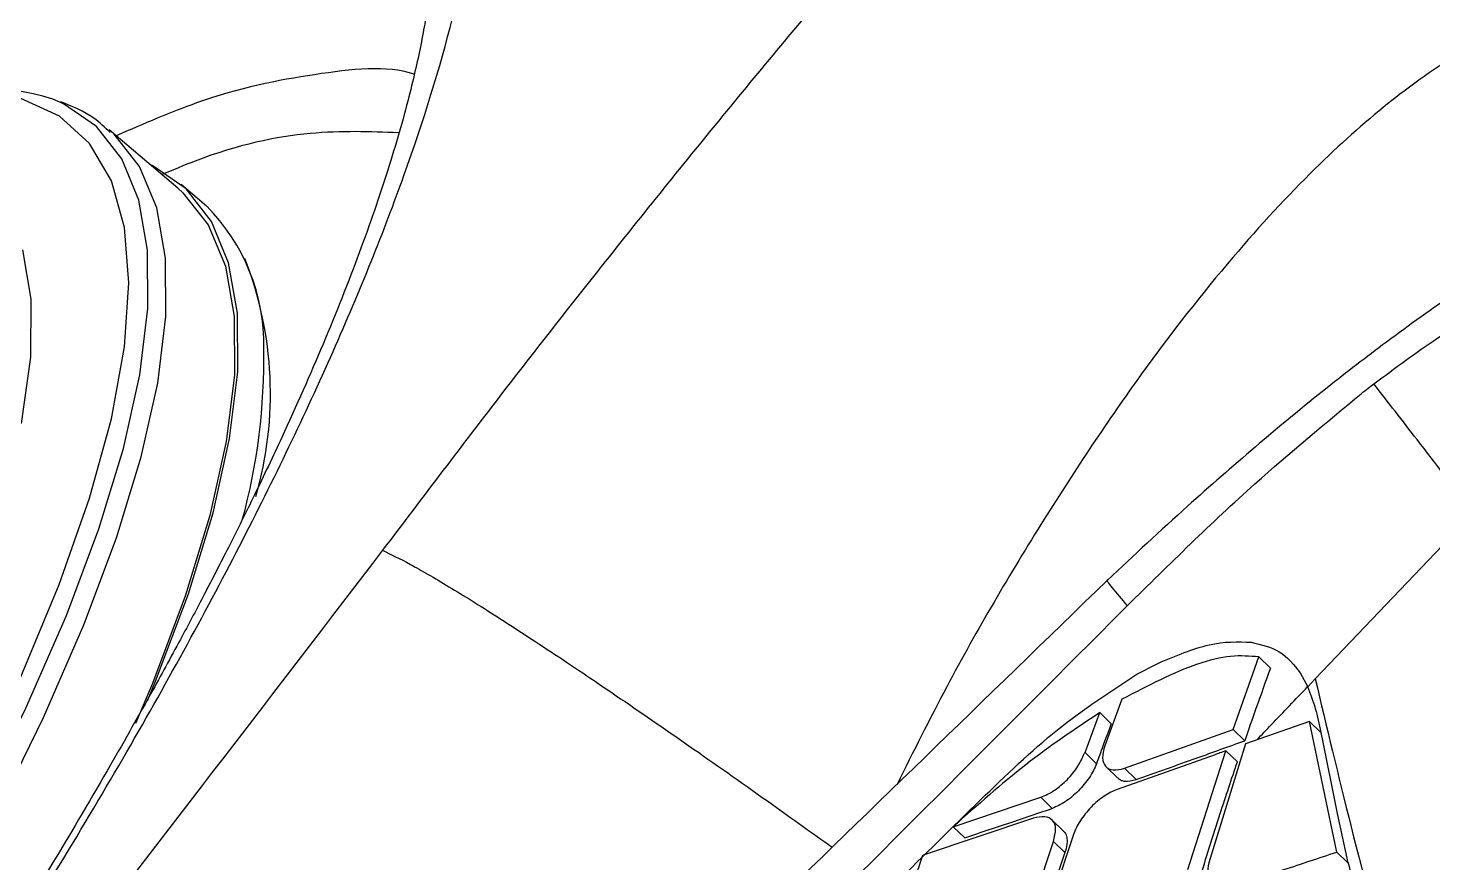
# Model space of a CAD drawing. Extents: x 400 to 501, y 484 to 634.
# Drawn here: x 489.361 to 490.94, y 522.813 to 523.753 of the extents above; entities that cross this region are included whole.
import ezdxf

# ---------------------------------------------------------------- set-up
doc = ezdxf.new("R2010")
doc.units = 0
doc.header["$MEASUREMENT"] = 0
doc.layers.add('DIM', color=3, linetype='Continuous')
doc.layers.add('GEOMETRY', color=3, linetype='Continuous', lineweight=25)

# ---------------------------------------------------------------- blocks, each defined once
blk = doc.blocks.new('2026 GRANDEE')
at = {"layer": 'GEOMETRY', "ltscale": 16}
for p, q in [((39.1043, -73.268), (39.0271, -73.2022)), ((39.0287, -73.2036), (39.0271, -73.2022)), ((39.1366, -73.2882), (39.1079, -73.2638)), ((40.3833, -73.82), (40.561, -73.6335)), ((40.1598, -73.75), (40.172, -73.7378)), ((40.291, -73.8771), (40.3199, -73.7953)), ((40.3199, -73.7953), (40.3329, -73.8079)), ((40.1827, -73.8149), (40.2063, -73.8026)), ((40.3664, -73.8131), (40.3749, -73.8289)), ((40.3749, -73.8289), (40.3833, -73.82)), ((40.1659, -73.843), (40.1467, -73.8953)), ((40.1244, -73.903), (40.1409, -73.858)), ((40.1538, -73.8706), (40.1409, -73.858)), ((40.3767, -73.8679), (40.305, -73.893)), ((40.4076, -74.015), (40.3767, -73.8679)), ((40.3767, -73.8679), (40.3895, -73.8804)), ((40.1689, -73.9207), (40.291, -73.8771)), ((40.291, -73.8771), (40.304, -73.8897)), ((40.3895, -73.8804), (40.3908, -73.8859)), ((40.3907, -73.8858), (40.4069, -73.9661)), ((40.1244, -73.903), (40.1373, -73.9156)), ((40.2708, -73.9054), (40.1606, -73.9445)), ((40.2401, -74.0347), (40.2829, -73.901)), ((40.305, -73.893), (40.2636, -74.0271)), ((40.2829, -73.901), (40.2958, -73.9135)), ((40.1482, -73.9191), (40.1611, -73.9316)), ((40.1689, -73.9207), (40.1818, -73.9332)), ((39.9763, -73.9864), (40.0747, -73.9533)), ((40.0747, -73.9533), (40.0876, -73.9658)), ((40.4068, -73.966), (40.408, -73.9715)), ((40.0663, -73.9769), (39.9424, -74.0183)), ((40.1, -73.9912), (40.0872, -73.9787)), ((40.4079, -73.9714), (40.4201, -74.0272)), ((39.9763, -73.9864), (39.9891, -73.9989)), ((40.1115, -73.9952), (40.0722, -74.1132)), ((40.0449, -74.1354), (40.089, -74.0029)), ((40.1018, -74.0153), (40.0577, -74.1477)), ((40.089, -74.0029), (40.1018, -74.0153)), ((40.4076, -74.015), (40.4201, -74.0272)), ((39.9418, -74.0189), (39.9424, -74.0183))]:
    blk.add_line(p, q, dxfattribs=at)
at = {"layer": 'GEOMETRY', "ltscale": 16, "flags": 128}
for points in [[(38.9275, -73.8177), (38.9708, -73.7138), (39.0048, -73.6168), (39.0294, -73.5274), (39.0442, -73.4464), (39.0492, -73.3744), (39.0443, -73.312), (39.0295, -73.2596), (39.005, -73.2178), (38.971, -73.1869), (38.9277, -73.167)], [(37.9982, -75.1632), (38.1046, -75.0483), (38.2089, -74.9297), (38.3104, -74.8085), (38.4082, -74.6854), (38.5017, -74.5615), (38.59, -74.4378), (38.6726, -74.315), (38.7488, -74.1942), (38.818, -74.0764), (38.8797, -73.9623), (38.9334, -73.8529), (38.9788, -73.7489), (39.0154, -73.6513), (39.043, -73.5607), (39.0614, -73.4778), (39.0705, -73.4032), (39.0701, -73.3376), (39.0603, -73.2813), (39.0412, -73.2349), (39.0128, -73.1987), (38.9755, -73.173), (38.9635, -73.1677)], [(38.0145, -75.1787), (38.1212, -75.0633), (38.226, -74.9443), (38.3278, -74.8227), (38.426, -74.6992), (38.5197, -74.5749), (38.6084, -74.4506), (38.6913, -74.3275), (38.7677, -74.2063), (38.8372, -74.088), (38.8991, -73.9735), (38.953, -73.8637), (38.9985, -73.7594), (39.0353, -73.6614), (39.063, -73.5704), (39.0815, -73.4873), (39.0906, -73.4124), (39.0902, -73.3466), (39.0804, -73.2901), (39.0611, -73.2436), (39.0327, -73.2073), (39.0287, -73.2036)], [(38.9294, -73.3372), (38.9388, -73.3928), (38.9383, -73.4581), (38.9281, -73.5326)], [(39.0701, -73.8446), (39.0792, -73.8226), (39.1161, -73.7243), (39.1439, -73.6331), (39.1624, -73.5497), (39.1715, -73.4746), (39.1712, -73.4085), (39.1613, -73.3519), (39.142, -73.3053), (39.1135, -73.2688), (39.0759, -73.2429), (39.0736, -73.2418)], [(39.1043, -73.268), (39.1099, -73.273), (39.1384, -73.3093), (39.1576, -73.3558), (39.1674, -73.4123), (39.1678, -73.4782), (39.1587, -73.553), (39.1402, -73.6362), (39.1125, -73.7271), (39.0758, -73.8251), (39.0567, -73.8704)]]:
    blk.add_lwpolyline(points, dxfattribs=at)
at = {"layer": 'GEOMETRY', "ltscale": 16}
for centre, radius, start, end in [((38.8713, -73.4649), 0.3111, 72.7705, 106.2644), ((38.9802, -73.4439), 0.2207, 358.9653, 44.8687), ((38.7912, -73.4992), 0.4171, 343.9211, 21.4043), ((38.5137, -73.4608), 0.6872, 344.7423, 1.073)]:
    blk.add_arc(centre, radius, start, end, dxfattribs=at)
for points, knots in [([(40.3342, -72.4008), (40.349, -72.4102), (40.3775, -72.4282), (40.4303, -72.478), (40.492, -72.5444), (40.5631, -72.6296), (40.6501, -72.7422), (40.7432, -72.8701), (40.8402, -73.0093), (40.9045, -73.1061), (40.9347, -73.1515)], [0, 0, 0, 0, 0.120585, 0.231015, 0.331934, 0.468108, 0.590198, 0.738462, 0.877405, 1, 1, 1, 1]), ([(38.2555, -75.0244), (38.315, -74.9514), (38.433, -74.8065), (38.5974, -74.5881), (38.7487, -74.375), (38.8997, -74.1475), (39.0446, -73.9104), (39.1765, -73.67), (39.2822, -73.45), (39.3624, -73.251), (39.4172, -73.0733), (39.4465, -72.9173), (39.4499, -72.7838), (39.4263, -72.674), (39.3742, -72.5898), (39.2923, -72.534), (39.1794, -72.5098), (39.0477, -72.5195), (38.9061, -72.5555), (38.7623, -72.61), (38.604, -72.6868), (38.433, -72.7856), (38.2518, -72.9056), (38.0628, -73.0455), (37.8684, -73.2037), (37.6712, -73.3783), (37.4736, -73.567), (37.2781, -73.768), (37.0861, -73.9784), (36.9636, -74.1245), (36.9024, -74.1976)], [0, 0, 0, 0, 0.033337, 0.066162, 0.098289, 0.129643, 0.170262, 0.209688, 0.24818, 0.286014, 0.323473, 0.360856, 0.398479, 0.436623, 0.475538, 0.515442, 0.556459, 0.598598, 0.630887, 0.663669, 0.696849, 0.730315, 0.763964, 0.797711, 0.831492, 0.86526, 0.898993, 0.932687, 0.96635, 1, 1, 1, 1]), ([(40.3284, -72.5072), (40.2976, -72.5377), (40.2338, -72.6009), (40.1289, -72.7113), (40.0129, -72.8385), (39.886, -72.9836), (39.7507, -73.1444), (39.6109, -73.3168), (39.4709, -73.495), (39.3796, -73.6156), (39.3344, -73.6754)], [0, 0, 0, 0, 0.102497, 0.212401, 0.330474, 0.456655, 0.589608, 0.726658, 0.864485, 1, 1, 1, 1]), ([(40.9344, -73.1516), (40.9057, -73.1098), (40.8442, -73.0204), (40.7495, -72.8952), (40.6569, -72.7828), (40.5687, -72.6865), (40.4955, -72.6157), (40.4312, -72.5625), (40.3756, -72.5244), (40.3446, -72.513), (40.3284, -72.5072)], [0, 0, 0, 0, 0.124188, 0.265478, 0.415454, 0.538127, 0.673895, 0.773744, 0.882278, 1, 1, 1, 1]), ([(37.0569, -74.3158), (37.1133, -74.2484), (37.2262, -74.1136), (37.3838, -73.941), (37.5238, -73.7955), (37.6452, -73.6754), (37.7559, -73.5711), (37.8559, -73.4809), (37.9458, -73.403), (38.037, -73.3273), (38.1195, -73.2619), (38.1937, -73.2054), (38.2603, -73.1567), (38.329, -73.1084), (38.3995, -73.0612), (38.4718, -73.0153), (38.5487, -72.9693), (38.6265, -72.9263), (38.7033, -72.8875), (38.7775, -72.8538), (38.849, -72.8253), (38.9156, -72.8029), (38.974, -72.7869), (39.048, -72.7713), (39.131, -72.7635), (39.2172, -72.7723), (39.2864, -72.7978), (39.3317, -72.8321), (39.3594, -72.8672), (39.3718, -72.8859), (39.3764, -72.8971), (39.3765, -72.8973)], [0, 0, 0, 0, 0.0606152, 0.1213556, 0.161925, 0.2025431, 0.2432072, 0.2727221, 0.3028876, 0.3337022, 0.3651642, 0.3873423, 0.4106045, 0.4349495, 0.4603758, 0.4868818, 0.5146445, 0.5473364, 0.5773206, 0.6072906, 0.6402553, 0.6708473, 0.6990705, 0.724928, 0.7840999, 0.8385274, 0.8938071, 0.9476217, 0.9734349, 0.9995594, 1, 1, 1, 1]), ([(39.3825, -72.9102), (39.3847, -72.9167), (39.3888, -72.9286), (39.3916, -72.9523), (39.3924, -72.978), (39.3915, -73.0031), (39.3895, -73.0287), (39.3867, -73.0526), (39.383, -73.0767), (39.3782, -73.1035), (39.3719, -73.1329), (39.3607, -73.1796), (39.3413, -73.247), (39.3093, -73.34), (39.2694, -73.4408), (39.2285, -73.5332), (39.1919, -73.6104), (39.1626, -73.6695), (39.1353, -73.7226), (39.107, -73.7761), (39.0723, -73.8399), (39.0246, -73.9243), (38.9596, -74.0345), (38.874, -74.1725), (38.7751, -74.3233), (38.6646, -74.4832), (38.5449, -74.6481), (38.4059, -74.8307), (38.3031, -74.9567), (38.2493, -75.0225)], [0, 0, 0, 0, 0.046729, 0.086412, 0.119168, 0.151167, 0.171915, 0.188948, 0.206635, 0.224984, 0.244003, 0.263685, 0.310616, 0.358609, 0.407786, 0.454886, 0.482585, 0.507243, 0.528801, 0.5475, 0.571158, 0.603414, 0.644562, 0.695002, 0.755238, 0.807208, 0.865264, 0.929546, 1, 1, 1, 1]), ([(40.9314, -73.153), (40.9132, -73.1329), (40.8733, -73.0888), (40.8095, -73.059), (40.7421, -73.0493), (40.6764, -73.0569), (40.6075, -73.0809), (40.5363, -73.1198), (40.4632, -73.1721), (40.3804, -73.246), (40.2869, -73.347), (40.1835, -73.4793), (40.0747, -73.6429), (39.9822, -73.8002), (39.9313, -73.9021), (39.913, -73.9388)], [0, 0, 0, 0, 0.086006, 0.189035, 0.25818, 0.329037, 0.402946, 0.461502, 0.52393, 0.591685, 0.666477, 0.750224, 0.843425, 0.943665, 1, 1, 1, 1]), ([(39.3701, -73.1398), (39.3697, -73.1396), (39.3403, -73.1294), (39.2592, -73.1383), (39.1484, -73.1597), (39.0657, -73.1956), (39.035, -73.2089)], [0, 0, 0, 0, 0.005364, 0.389109, 0.772854, 1, 1, 1, 1]), ([(39.028, -73.2052), (39.0222, -73.1996), (39.0065, -73.1844), (38.9858, -73.176), (38.9727, -73.1707)], [0, 0, 0, 0, 0.370552, 1, 1, 1, 1]), ([(39.3524, -73.2056), (39.3204, -73.2044), (39.2536, -73.2018), (39.1614, -73.2211), (39.0989, -73.2474), (39.0863, -73.2527)], [0, 0, 0, 0, 0.423261, 0.884685, 1, 1, 1, 1]), ([(40.6165, -73.3364), (40.5917, -73.3523), (40.5394, -73.3859), (40.4666, -73.4381), (40.3911, -73.4963), (40.3165, -73.558), (40.234, -73.6301), (40.1795, -73.6811), (40.1497, -73.709)], [0, 0, 0, 0, 0.1471775, 0.3106019, 0.4514223, 0.6269142, 0.7957966, 1, 1, 1, 1]), ([(40.4492, -73.4881), (40.473, -73.4704), (40.5176, -73.4372), (40.5793, -73.4006), (40.6307, -73.3783), (40.6722, -73.3697), (40.7049, -73.3732), (40.7397, -73.3921), (40.7533, -73.4217), (40.7627, -73.4419)], [0, 0, 0, 0, 0.146336, 0.274476, 0.391484, 0.504322, 0.618702, 0.738433, 1, 1, 1, 1]), ([(40.4349, -73.4992), (40.4376, -73.4971), (40.4423, -73.4934), (40.4471, -73.4897), (40.4492, -73.4881)], [0, 0, 0, 0, 0.563543, 1, 1, 1, 1]), ([(40.561, -73.6335), (40.5399, -73.6057), (40.5021, -73.5561), (40.4653, -73.5088), (40.4492, -73.4881)], [0, 0, 0, 0, 0.560571, 1, 1, 1, 1]), ([(40.172, -73.7378), (40.2193, -73.6911), (40.3047, -73.6069), (40.3948, -73.5324), (40.4349, -73.4992)], [0, 0, 0, 0, 0.554846, 1, 1, 1, 1]), ([(39.3344, -73.6754), (39.0943, -73.989), (38.614, -74.6164), (37.8515, -75.526), (37.0585, -76.4108), (36.2329, -77.2665), (35.3771, -78.0921), (34.4922, -78.8851), (33.5825, -79.6476), (32.9551, -80.1279), (32.6415, -80.3679)], [0, 0, 0, 0, 0.124824, 0.249783, 0.374855, 0.499996, 0.625137, 0.750211, 0.875173, 1, 1, 1, 1]), ([(39.3344, -73.6754), (39.344, -73.6801), (39.3633, -73.6893), (39.4074, -73.715), (39.4618, -73.7489), (39.5267, -73.7913), (39.6008, -73.8412), (39.6832, -73.8981), (39.7632, -73.9544), (39.8175, -73.9934), (39.8401, -74.0096)], [0, 0, 0, 0, 0.129654, 0.259309, 0.388963, 0.518617, 0.648272, 0.777926, 0.90758, 1, 1, 1, 1]), ([(40.1497, -73.709), (40.0127, -73.8419), (39.7344, -74.112), (39.3257, -74.5096), (38.9336, -74.8911), (38.5729, -75.2424), (38.2434, -75.5632), (37.9632, -75.8359), (37.7285, -76.0643), (37.5351, -76.2523), (37.361, -76.4215), (37.2052, -76.5728), (37.0576, -76.7162), (36.8887, -76.8801), (36.6825, -77.0802), (36.4323, -77.3228), (36.1506, -77.5956), (35.8375, -77.8988), (35.4928, -78.2323), (35.1244, -78.5882), (34.7337, -78.9655), (34.3219, -79.3632), (33.8821, -79.7881), (33.4291, -80.2259), (33.123, -80.5224), (32.9727, -80.668)], [0, 0, 0, 0, 0.057285, 0.116397, 0.171134, 0.221513, 0.267531, 0.309184, 0.338855, 0.365836, 0.39013, 0.411737, 0.431012, 0.451894, 0.482374, 0.517226, 0.556449, 0.600044, 0.64801, 0.700352, 0.753718, 0.810985, 0.872139, 0.937203, 1, 1, 1, 1]), ([(40.1501, -73.7094), (40.1499, -73.7093), (40.1476, -73.708), (40.1534, -73.716), (40.1658, -73.7306), (40.172, -73.7378)], [0, 0, 0, 0, 0.035564, 0.517839, 1, 1, 1, 1]), ([(36.6233, -77.2588), (37.0522, -76.8403), (37.7117, -76.1969), (38.888, -75.0248), (39.6377, -74.2734), (40.1598, -73.75)], [0, 0, 0, 0, 0.360925, 0.55487, 1, 1, 1, 1]), ([(40.2063, -73.8026), (40.2263, -73.7942), (40.2664, -73.7773), (40.2963, -73.7783), (40.3113, -73.7788)], [0, 0, 0, 0, 0.500465, 1, 1, 1, 1]), ([(40.3113, -73.7788), (40.3226, -73.7815), (40.3458, -73.7871), (40.3594, -73.8043), (40.3664, -73.8131)], [0, 0, 0, 0, 0.487606, 1, 1, 1, 1]), ([(40.3199, -73.7953), (40.3098, -73.7945), (40.2894, -73.7929), (40.2389, -73.805), (40.1951, -73.8278), (40.1659, -73.843)], [0, 0, 0, 0, 0.249866, 0.500172, 1, 1, 1, 1]), ([(40.3329, -73.8079), (40.3275, -73.8231), (40.3177, -73.8502), (40.3082, -73.8776), (40.304, -73.8897)], [0, 0, 0, 0, 0.56, 1, 1, 1, 1]), ([(39.9118, -74.0499), (39.9433, -74.0187), (40.0026, -73.96), (40.0926, -73.8736), (40.1527, -73.8345), (40.1827, -73.8149)], [0, 0, 0, 0, 0.362623, 0.681627, 1, 1, 1, 1]), ([(40.3833, -73.82), (40.3961, -73.8739), (40.4219, -73.9823), (40.4725, -74.1746), (40.5305, -74.3849), (40.5953, -74.6134), (40.6651, -74.8573), (40.7519, -75.1605), (40.8561, -75.5282), (40.9747, -75.9631), (41.0928, -76.4149), (41.1661, -76.7261), (41.2028, -76.8819)], [0, 0, 0, 0, 0.0809765, 0.1627064, 0.2454562, 0.32577, 0.4077134, 0.4912674, 0.6164638, 0.7433263, 0.8714641, 1, 1, 1, 1]), ([(40.3178, -73.8885), (40.3232, -73.8829), (40.3422, -73.863), (40.3612, -73.8431), (40.3748, -73.8288)], [0, 0, 0, 0, 0.282517, 1, 1, 1, 1]), ([(40.3748, -73.8288), (40.3778, -73.8368), (40.3838, -73.8525), (40.3877, -73.8711), (40.3896, -73.8803)], [0, 0, 0, 0, 0.504487, 1, 1, 1, 1]), ([(40.1409, -73.858), (40.113, -73.8767), (40.0574, -73.914), (40.0033, -73.9623), (39.9763, -73.9864)], [0, 0, 0, 0, 0.500419, 1, 1, 1, 1]), ([(40.1538, -73.8706), (40.1507, -73.879), (40.1452, -73.8939), (40.1397, -73.9089), (40.1373, -73.9156)], [0, 0, 0, 0, 0.56, 1, 1, 1, 1]), ([(40.1818, -73.9332), (40.2047, -73.9252), (40.2457, -73.9108), (40.2861, -73.8961), (40.304, -73.8897)], [0, 0, 0, 0, 0.56, 1, 1, 1, 1]), ([(40.0747, -73.9533), (40.0772, -73.9523), (40.0822, -73.9503), (40.0899, -73.9456), (40.0973, -73.94), (40.1044, -73.9335), (40.1109, -73.9261), (40.1182, -73.9165), (40.1219, -73.9077), (40.1241, -73.9035), (40.1244, -73.903)], [0, 0, 0, 0, 0.134204, 0.262199, 0.38448, 0.501613, 0.625878, 0.750924, 0.970494, 1, 1, 1, 1]), ([(40.1467, -73.8953), (40.1454, -73.9001), (40.1429, -73.9098), (40.1468, -73.9193), (40.1554, -73.9239), (40.1644, -73.9218), (40.1689, -73.9207)], [0, 0, 0, 0, 0.247657, 0.498653, 0.750341, 1, 1, 1, 1]), ([(40.2829, -73.901), (40.2806, -73.9018), (40.2766, -73.9033), (40.2726, -73.9047), (40.2708, -73.9053)], [0, 0, 0, 0, 0.560001, 1, 1, 1, 1]), ([(40.1373, -73.9156), (40.1362, -73.9181), (40.1342, -73.9231), (40.1294, -73.931), (40.1237, -73.9387), (40.1171, -73.9462), (40.1098, -73.9528), (40.0996, -73.9605), (40.0924, -73.9637), (40.0876, -73.9658)], [0, 0, 0, 0, 0.128116, 0.250136, 0.375952, 0.500373, 0.62372, 0.750833, 1, 1, 1, 1]), ([(40.2527, -74.0471), (40.2606, -74.0218), (40.2745, -73.9767), (40.2893, -73.9328), (40.2958, -73.9135)], [0, 0, 0, 0, 0.559998, 1, 1, 1, 1]), ([(40.1612, -73.9315), (40.1625, -73.9326), (40.1647, -73.9343), (40.1712, -73.9358), (40.1773, -73.9343), (40.1818, -73.9332)], [0, 0, 0, 0, 0.2893, 0.475835, 1, 1, 1, 1]), ([(40.1606, -73.9445), (40.1582, -73.9454), (40.1535, -73.9473), (40.1459, -73.9519), (40.1383, -73.9576), (40.1311, -73.9643), (40.1246, -73.9717), (40.119, -73.9795), (40.1144, -73.9876), (40.1124, -73.9927), (40.1115, -73.9952)], [0, 0, 0, 0, 0.128315, 0.254502, 0.379134, 0.502803, 0.626115, 0.749682, 0.874112, 1, 1, 1, 1]), ([(39.9891, -73.9989), (40.0075, -73.9927), (40.0405, -73.9818), (40.0732, -73.9707), (40.0876, -73.9658)], [0, 0, 0, 0, 0.56, 1, 1, 1, 1]), ([(40.089, -74.0029), (40.0902, -73.998), (40.0926, -73.9882), (40.0886, -73.9786), (40.0799, -73.9738), (40.0708, -73.9759), (40.0663, -73.9769)], [0, 0, 0, 0, 0.247643, 0.498578, 0.750201, 1, 1, 1, 1]), ([(40.0999, -73.9914), (40.1002, -73.9915), (40.1021, -73.9927), (40.1036, -73.9967), (40.1049, -74.0041), (40.103, -74.011), (40.1018, -74.0153)], [0, 0, 0, 0, 0.048257, 0.334036, 0.588044, 1, 1, 1, 1]), ([(40.2883, -74.0544), (40.2906, -74.0537), (40.297, -74.0516), (40.3168, -74.045), (40.3543, -74.0326), (40.3877, -74.0216), (40.4076, -74.015)], [0, 0, 0, 0, 0.057571, 0.160094, 0.499997, 1, 1, 1, 1]), ([(39.9418, -74.0189), (39.9332, -74.0431), (39.9196, -74.0813), (39.905, -74.1235), (39.8984, -74.1423), (39.8968, -74.1474), (39.8964, -74.1488), (39.8963, -74.1493), (39.8963, -74.1493)], [0, 0, 0, 0, 0.561227, 0.884956, 0.968544, 0.990776, 0.998905, 1, 1, 1, 1]), ([(40.2636, -74.0271), (40.2627, -74.0318), (40.2612, -74.0391), (40.263, -74.0469), (40.2667, -74.053), (40.2747, -74.0573), (40.2838, -74.0554), (40.2883, -74.0544)], [0, 0, 0, 0, 0.230851, 0.36111, 0.501118, 0.751464, 1, 1, 1, 1]), ([(40.4205, -74.027), (40.4254, -74.049), (40.4353, -74.093), (40.4461, -74.1395), (40.4515, -74.1628)], [0, 0, 0, 0, 0.500303, 1, 1, 1, 1])]:
    blk.add_open_spline(points, degree=3, knots=knots, dxfattribs=at)

msp = doc.modelspace()

# ---------------------------------------------------------------- block references
at = {"layer": 'DIM'}
msp.add_blockref('2026 GRANDEE', (450.4248, 596.8403), dxfattribs=at)

doc.saveas('drawing.dxf')
